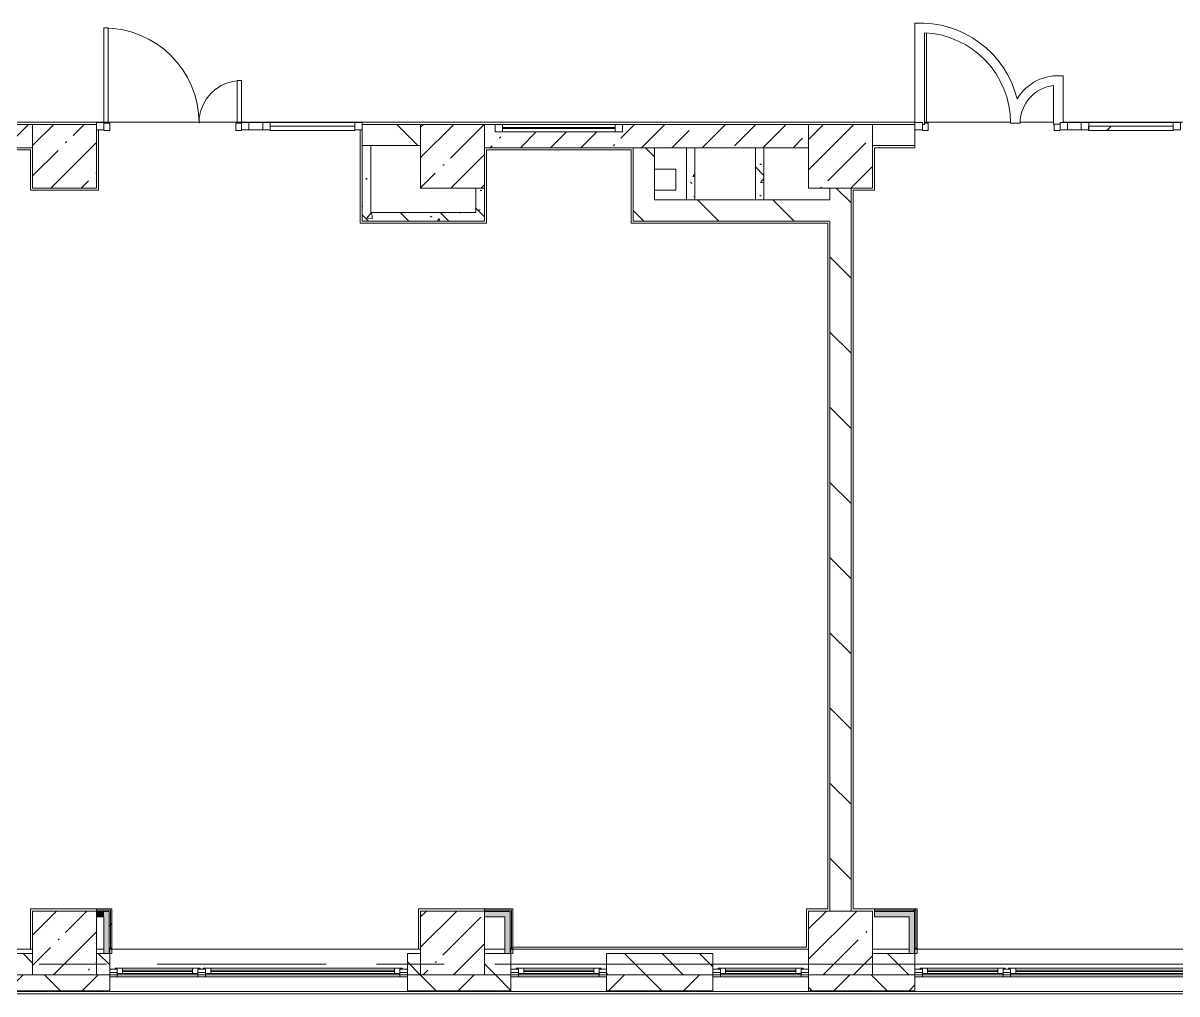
# Model space of a CAD drawing. Header units: millimetres. Extents: x 81711 to 274967, y -8553 to 29000.
# Drawn here: x 169777 to 180632, y -280 to 8853 of the extents above; entities that cross this region are included whole.
import ezdxf

# ---------------------------------------------------------------- set-up
doc = ezdxf.new("R2010")
doc.units = ezdxf.units.MM
doc.linetypes.add('Осевая', pattern=[3175, 635, -476.25, 1587.5, -476.25])
for name, color, linetype, lineweight, true_color in [('A-DETL-GENF-2', 7, 'Continuous', 5, 0xaaaaaa), ('A-DOOR-6', 7, 'Continuous', 5, 0xaaaaaa), ('A-FLOR-2', 7, 'Continuous', 5, 0xaaaaaa), ('I-WALL-25', 7, 'Continuous', 5, 0xe7e7e7), ('I-WALL-26', 7, 'Continuous', 9, 0xe7e7e7), ('I-WALL-29', 7, 'Continuous', 5, 0x787878)]:
    doc.layers.add(name, color=color, linetype=linetype, lineweight=lineweight, true_color=true_color)
for name, color, linetype, lineweight in [('A-GLAZ-3', 7, 'Continuous', 5), ('A-GLAZ-CURT-2', 7, 'Continuous', 5), ('A-GLAZ-CWMG-2', 7, 'Continuous', 5), ('A-WALL', 7, 'Continuous', 9), ('A-WALL-10', 7, 'Continuous', 5), ('I-WALL-27', 7, 'Continuous', 5), ('S-COLS-1', 7, 'Continuous', 5), ('Оси', 7, 'Continuous', 9), ('Оси-2', 7, 'Осевая', 9)]:
    doc.layers.add(name, color=color, linetype=linetype, lineweight=lineweight)
pattern_1 = [(135, (147956.67, 0), (-353.5534, -353.5534), [])]
pattern_2 = [(135, (147956.67, 0), (-176.7767, -176.7767), [])]
pattern_3 = [(135, (147956.67, 0), (-377.171, -377.171), [533.4, -88.9, 17.78, -88.9]), (135, (147956.67, 376.94), (-377.171, -377.171), []), (50, (147956.67, 0), (637.645, -55.787), [66.675, -733.425]), (355, (147956.7, 0), (-123.35, 668.699), [53.34, -586.74]), (100.451, (148009.8, -4.65), (514.299, 612.908), [56.665, -623.315]), (46.184, (147956.7, 177.8), (948.776, -147.15), [100.012, -1100.137]), (96.636, (148035.7, 165.5), (830.91, 865.997), [84.998, -934.973]), (351.184, (147956.7, 177.8), (830.918, 865.988), [80.01, -880.11]), (21, (148045.57, 133.35), (530.651, -357.928), [66.675, -733.425]), (326, (148045.6, 133.35), (216.308, 644.658), [53.34, -586.74]), (71.451, (148089.8, 103.5), (746.96, 286.724), [56.665, -623.315]), (37.5, (147956.67, 0), (10.8105, 295.9426), [16.764, -562.864, 16.764, -578.866, -588.962]), (37.5, (147956.67, 0), (10.8105, 295.9426), [-1175.258, 16.764, -572.198]), (7.5, (147956.67, 0), (233.869, 350.6318), [16.764, -322.834, 16.764, -549.529, -224.472]), (7.5, (147956.67, 0), (233.869, 350.6318), [-905.891, 16.764, -207.708]), (327.5, (147758.43, 0), (474.5678, -20.0513), [16.764, -205.486, 16.764, -676.656, -920.115]), (327.5, (147758.43, 0), (474.5678, -20.0513), [-915.67, 16.764, -903.351]), (317.5, (147669.53, 0), (518.452, 88.9934), [16.764, -272.161, 16.764, -443.738, -653.415]), (317.5, (147669.53, 0), (518.452, 88.9934), [-749.427, 16.764, -636.651])]
pattern_4 = [(45, (147956.67, 0), (-285.123, 285.123), []), (45, (148241.8, 0), (-285.123, 285.123), [504.031, -100.806, 16.764, -84.042])]
pattern_5 = [(45, (147956.7, 0), (-530.33, 530.33), []), (135, (147956.7, 0), (-530.33, -530.33), [])]

# ---------------------------------------------------------------- blocks, each defined once
blk = doc.blocks.new('BSC_Колонна _Прямоугольная - 600х600-23286269-1_5_3_птичка')
at = {"layer": 'S-COLS-1'}
h = blk.add_hatch(dxfattribs=at)
h.set_pattern_fill('FP_75', color=256, style=0, pattern_type=2)
h.set_pattern_definition([(45, (-29509.74, -7600), (-285.123, 285.123), []), (45, (-29224.6, -7600), (-285.123, 285.123), [504.031, -100.806, 16.764, -84.042])])
h.paths.add_polyline_path([(300, -300), (300, 300), (-300, 300), (-300, -300), (119, -300)])
for p, q in [((300, 300), (-300, 300)), ((-300, 300), (-300, -300)), ((300, -300), (300, 300)), ((-300, -300), (300, -300))]:
    blk.add_line(p, q, dxfattribs=at)
blk = doc.blocks.new('BSC_Колонна _Прямоугольная - 600х600-V70-1_5_3_птичка')
at = {"layer": 'S-COLS-1'}
h = blk.add_hatch(dxfattribs=at)
h.set_pattern_fill('FP_81', color=256, style=0, pattern_type=2)
h.set_pattern_definition([(45, (-25860, -200), (-285.123, 285.123), []), (45, (-25574.88, -200), (-285.123, 285.123), [504.031, -100.806, 16.764, -84.042])])
h.paths.add_polyline_path([(300, -300), (300, 300), (-300, 300), (-300, -300), (-1, -300)])
for p, q in [((300, 300), (-300, 300)), ((-300, 300), (-300, -300)), ((300, -300), (300, 300)), ((-300, -300), (300, -300))]:
    blk.add_line(p, q, dxfattribs=at)
blk = doc.blocks.new('BSC_Колонна _Прямоугольная - 600х600-V71-1_5_3_птичка')
at = {"layer": 'S-COLS-1'}
h = blk.add_hatch(dxfattribs=at)
h.set_pattern_fill('FP_82', color=256, style=0, pattern_type=2)
h.set_pattern_definition([(45, (-29509.74, -200), (-285.123, 285.123), []), (45, (-29224.6, -200), (-285.123, 285.123), [504.031, -100.806, 16.764, -84.042])])
h.paths.add_polyline_path([(300, -300), (300, 300), (-300, 300), (-300, -300), (68, -300)])
for p, q in [((300, 300), (-300, 300)), ((-300, 300), (-300, -300)), ((300, -300), (300, 300)), ((-300, -300), (300, -300))]:
    blk.add_line(p, q, dxfattribs=at)
blk = doc.blocks.new('BSC_Колонна _Прямоугольная - 600х600-V83-1_5_3_птичка')
at = {"layer": 'S-COLS-1'}
h = blk.add_hatch(dxfattribs=at)
h.set_pattern_fill('FP_98', color=256, style=0, pattern_type=2)
h.set_pattern_definition([(45, (-25860, -7600), (-285.123, 285.123), []), (45, (-25574.88, -7600), (-285.123, 285.123), [504.031, -100.806, 16.764, -84.042])])
h.paths.add_polyline_path([(-111, -300), (300, -300), (300, 300), (-300, 300), (-300, -300)])
for p, q in [((300, 300), (-300, 300)), ((-300, 300), (-300, -300)), ((300, -300), (300, 300)), ((-300, -300), (300, -300))]:
    blk.add_line(p, q, dxfattribs=at)
blk = doc.blocks.new('120_Окно_СКБ_2Ст - 120_Окно_СКБ_2Ст 2800х2500_створка_-22445922-1_5_3_птичка')
at = {"layer": 'A-GLAZ-3'}
for p, q in [((-1400, -127), (-1400, -57)), ((-1400, -57), (-1330, -57)), ((1400, -57), (-1400, -57)), ((-1330, -57), (-1330, -127)), ((500, -87), (-1330, -87)), ((-1330, -87), (-1330, -127)), ((-1280, -137), (-1280, -87)), ((-1280, -107), (450, -107)), ((450, -137), (450, -87)), ((500, -127), (500, -57)), ((500, -57), (570, -57)), ((500, -127), (500, -87)), ((570, -57), (570, -127)), ((1330, -87), (570, -87)), ((570, -87), (570, -127)), ((620, -137), (620, -87)), ((620, -107), (1280, -107)), ((1280, -137), (1280, -87)), ((1330, -127), (1330, -57)), ((1330, -57), (1400, -57)), ((1330, -127), (1330, -87)), ((1400, -57), (1400, -127)), ((-1330, -127), (-1400, -127)), ((-1400, -127), (-1350, -127)), ((-1330, -127), (-1350, -127)), ((-1350, -127), (-1350, -137)), ((-1350, -137), (520, -137)), ((520, -137), (-1350, -137)), ((450, -117), (-1280, -117)), ((570, -127), (500, -127)), ((520, -127), (500, -127)), ((520, -127), (550, -127)), ((520, -137), (520, -127)), ((570, -127), (550, -127)), ((550, -127), (550, -137)), ((550, -137), (1350, -137)), ((1350, -137), (550, -137)), ((1280, -117), (620, -117)), ((1400, -127), (1330, -127)), ((1350, -127), (1330, -127)), ((1350, -127), (1400, -127)), ((1350, -137), (1350, -127))]:
    blk.add_line(p, q, dxfattribs=at)
blk = doc.blocks.new('120_Окно_СКБ_1Ст - 120_Окно_СКБ_1Ст 900х2500_h_-V180-1_5_3_птичка')
at = {"layer": 'A-GLAZ-3'}
for p, q in [((-450, -127), (-450, -57)), ((-450, -57), (-380, -57)), ((450, -57), (-450, -57)), ((-380, -57), (-380, -127)), ((380, -87), (-380, -87)), ((-380, -87), (-380, -127)), ((-330, -137), (-330, -87)), ((-330, -107), (330, -107)), ((330, -137), (330, -87)), ((380, -127), (380, -57)), ((380, -57), (450, -57)), ((380, -127), (380, -87)), ((450, -57), (450, -127)), ((-380, -127), (-450, -127)), ((-450, -127), (-400, -127)), ((-380, -127), (-400, -127)), ((-400, -127), (-400, -137)), ((-400, -137), (400, -137)), ((400, -137), (-400, -137)), ((330, -117), (-330, -117)), ((450, -127), (380, -127)), ((400, -127), (380, -127)), ((400, -127), (450, -127)), ((400, -137), (400, -127))]:
    blk.add_line(p, q, dxfattribs=at)
blk = doc.blocks.new('BSC_Колонна _Прямоугольная - 600х600-V182-1_5_3_птичка')
at = {"layer": 'S-COLS-1'}
h = blk.add_hatch(dxfattribs=at)
h.set_pattern_fill('FP_170', color=256, style=0, pattern_type=2)
h.set_pattern_definition([(45, (-22210, -7600), (-285.123, 285.123), []), (45, (-21924.88, -7600), (-285.123, 285.123), [504.031, -100.806, 16.764, -84.042])])
h.paths.add_polyline_path([(300, -300), (300, 300), (-300, 300), (-300, -300)])
for p, q in [((300, 300), (-300, 300)), ((-300, 300), (-300, -300)), ((300, -300), (300, 300)), ((-300, -300), (300, -300))]:
    blk.add_line(p, q, dxfattribs=at)
blk = doc.blocks.new('BSC_Колонна _Прямоугольная - 600х600-V183-1_5_3_птичка')
at = {"layer": 'S-COLS-1'}
h = blk.add_hatch(dxfattribs=at)
h.set_pattern_fill('FP_171', color=256, style=0, pattern_type=2)
h.set_pattern_definition([(45, (-22210, -200), (-285.123, 285.123), []), (45, (-21924.88, -200), (-285.123, 285.123), [504.031, -100.806, 16.764, -84.042])])
h.paths.add_polyline_path([(300, -300), (300, 300), (-300, 300), (-300, -300), (-70, -300)])
for p, q in [((300, 300), (-300, 300)), ((-300, 300), (-300, -300)), ((300, -300), (300, 300)), ((-300, -300), (300, -300))]:
    blk.add_line(p, q, dxfattribs=at)
blk = doc.blocks.new('Прямоугольный импост - 50 x 70 мм-31700031-1_5_3_птичка')
at = {"layer": 'A-GLAZ-CWMG-2'}
for p, q in [((-70, 35), (0, 35)), ((-70, -35), (-70, 35)), ((0, 35), (0, -35)), ((0, -35), (-70, -35))]:
    blk.add_line(p, q, dxfattribs=at)
blk = doc.blocks.new('Дверь_Витражная_остекление_ - ДВН_ДАО_Главный вход_1200 в свету-31742133-1_5_3_птичка')
at = {"layer": 'A-DETL-GENF-2'}
for p, q in [((-607.5, 925), (-647.5, 925)), ((-647.5, 925), (-647.5, 35)), ((-607.5, 30), (-607.5, 925)), ((647.5, 430), (607.5, 430)), ((607.5, 430), (607.5, 30)), ((647.5, 35), (647.5, 430)), ((-647.5, 30), (-607.5, 30)), ((-592.5, 30), (-647.5, 30)), ((-592.5, -40), (-592.5, 30)), ((592.5, -40), (592.5, 30)), ((592.5, 30), (647.5, 30)), ((607.5, 30), (647.5, 30)), ((-647.5, -40), (-592.5, -40)), ((647.5, -40), (592.5, -40))]:
    blk.add_line(p, q, dxfattribs=at)
at = {"layer": 'A-DOOR-6'}
for p, q in [((-647.5, 925), (-647.5, 35)), ((647.5, 430), (647.5, 35))]:
    blk.add_line(p, q, dxfattribs=at)
for centre, radius, start, end in [((-647.5, 30), 895, 360, 90), ((647.5, 30), 400, 90, 180)]:
    blk.add_arc(centre, radius, start, end, dxfattribs=at)
blk = doc.blocks.new('Системная панель - Стемалит - 40мм-31720939-1_5_3_птичка')
at = {"layer": 'A-GLAZ-CURT-2'}
for p, q in [((65, 35), (-65, 35)), ((-65, 35), (-65, -35)), ((65, -35), (65, 35)), ((-65, -35), (65, -35))]:
    blk.add_line(p, q, dxfattribs=at)
blk = doc.blocks.new('Прямоугольный импост - 50 x 70 мм-31687886-1_5_3_птичка')
at = {"layer": 'A-GLAZ-CWMG-2'}
for p, q in [((-35, 35), (35, 35)), ((-35, -35), (-35, 35)), ((35, 35), (35, -35)), ((35, -35), (-35, -35))]:
    blk.add_line(p, q, dxfattribs=at)
blk = doc.blocks.new('Прямоугольный импост - 50 x 70 мм-31701779-1_5_3_птичка')
at = {"layer": 'A-GLAZ-CWMG-2'}
for p, q in [((0, 35), (-70, 35)), ((-70, 35), (-70, -35)), ((-70, -35), (0, -35)), ((0, -35), (0, -17))]:
    blk.add_line(p, q, dxfattribs=at)
blk = doc.blocks.new('Системная панель - Стекло - 40мм-31720953-1_5_3_птичка')
at = {"layer": 'A-GLAZ-CURT-2'}
for p, q in [((397.5, 0), (-397.5, 0)), ((-397.5, 0), (-397.5, -40)), ((397.5, -40), (397.5, 0)), ((-397.5, -40), (397.5, -40))]:
    blk.add_line(p, q, dxfattribs=at)
blk = doc.blocks.new('Прямоугольный импост - 50 x 70 мм-31702100-1_5_3_птичка')
at = {"layer": 'A-GLAZ-CWMG-2'}
for p, q in [((-35, 35), (35, 35)), ((-35, -35), (-35, 35)), ((35, 35), (35, -35)), ((35, -35), (-35, -35))]:
    blk.add_line(p, q, dxfattribs=at)
blk = doc.blocks.new('Прямоугольный импост - 50 x 70 мм-31720914-1_5_3_птичка')
at = {"layer": 'A-GLAZ-CWMG-2'}
blk.add_line((24940, 7918), (24145, 7918), dxfattribs=at)
blk = doc.blocks.new('Дверь_Витражная_остекление_ - ДВН_ДАО_Главный вход_1200 в свету-V215-1_5_3_птичка')
at = {"layer": 'A-DETL-GENF-2'}
for p, q in [((-607, 30), (-607, 877)), ((-627, 30), (-607, 30)), ((-592, 30), (-627, 30)), ((-592, -40), (-592, 30)), ((592, -40), (592, 20)), ((-647, -40), (-592, -40)), ((647, -40), (592, -40))]:
    blk.add_line(p, q, dxfattribs=at)
blk = doc.blocks.new('Прямоугольный импост - 50 x 70 мм-V216-1_5_3_птичка')
at = {"layer": 'A-GLAZ-CWMG-2'}
for p, q in [((0, 35), (-70, 35)), ((-70, 35), (-70, -35)), ((0, -35), (0, 35)), ((-70, -35), (0, -35))]:
    blk.add_line(p, q, dxfattribs=at)
blk = doc.blocks.new('Системная панель - Стекло - 40мм-V217-1_5_3_птичка')
at = {"layer": 'A-GLAZ-CURT-2'}
h = blk.add_hatch(dxfattribs=at)
h.set_pattern_fill('FP_193', color=256, style=0, pattern_type=2)
h.set_pattern_definition([(45, (-32742.5, -7383), (-1414.21, 1414.21), [1000, -3000]), (45, (-33742.5, -7883), (-1414.21, 1414.21), [3000, -1000]), (45, (-31742.5, -8383), (-1414.21, 1414.21), [1000, -3000])])
h.paths.add_polyline_path([(-335, -40), (398, -35), (398, 0), (-398, 0), (-398, -40)])
for p, q in [((398, 0), (-398, 0)), ((-398, 0), (-398, -40)), ((398, -40), (398, 0)), ((-398, -40), (398, -40))]:
    blk.add_line(p, q, dxfattribs=at)
blk = doc.blocks.new('120_Окно_СКБ_1Ст - 120_Окно_СКБ_1Ст 400х1200 EI30-24228621-1_5_3_птичка')
at = {"layer": 'A-GLAZ-3'}
for p, q in [((-600, 40), (-600, 110)), ((-600, 110), (-530, 110)), ((600, 110), (-600, 110)), ((-530, 110), (-530, 40)), ((530, 40), (530, 110)), ((530, 110), (600, 110)), ((600, 110), (600, 40)), ((-530, 40), (-600, 40)), ((-600, 40), (600, 40)), ((530, 80), (-530, 80)), ((530, 70), (-530, 70)), ((600, 40), (530, 40))]:
    blk.add_line(p, q, dxfattribs=at)

msp = doc.modelspace()

# ---------------------------------------------------------------- hatches: boundary and pattern name
at = {"layer": 'A-WALL-10'}
h = msp.add_hatch(dxfattribs=at)
h.set_pattern_fill('FP_105', color=256, style=0, pattern_type=2)
h.set_pattern_definition(pattern_2)
h.paths.add_polyline_path([(154786.7, -100), (155616.7, -100), (155616.7, 100), (154786.7, 100), (154786.7, -80)])
h.paths.add_polyline_path([(169866.7, -100), (169866.7, 100), (169566.7, 100), (169566.7, -100)])
h.paths.add_polyline_path([(175266.7, -100), (176266.4, -100), (176266.4, 100), (175266.7, 100), (175266.7, -80)])
h.paths.add_polyline_path([(157866.7, -100), (157866.7, 100), (157116.4, 100), (157116.4, -100)])
h.paths.add_polyline_path([(160116.7, -100), (160116.7, 100), (159966.7, 100), (159966.7, -100)])
h.paths.add_polyline_path([(162816.7, -100), (163566.7, -100), (163566.7, 100), (162816.7, 100), (162816.7, -80)])
h.paths.add_polyline_path([(170591.7, -100), (170591.7, 100), (170466.7, 100), (170466.7, -100)])
h.paths.add_polyline_path([(174366.7, -100), (174366.7, 100), (174116.7, 100), (174116.7, -100)])
h.paths.add_polyline_path([(164466.7, -100), (164616.7, -94.4), (164616.7, 100), (164466.7, 100), (164466.7, -80)])
h.paths.add_polyline_path([(168446.7, -100), (168666.7, -100), (168666.7, 100), (167316.7, 100), (167316.7, -100)])
h.paths.add_polyline_path([(173391.7, -100), (173516.7, -100), (173516.7, 100), (173391.7, 100), (173391.7, -80)])
h = msp.add_hatch(dxfattribs=at)
h.set_pattern_fill('FP_105', color=256, style=0, pattern_type=2)
h.set_pattern_definition(pattern_2)
h.paths.add_polyline_path([(177766.4, -100), (178166.7, -100), (178166.7, 100), (177766.4, 100), (177766.4, -80)])
h = msp.add_hatch(dxfattribs=at)
h.set_pattern_fill('FP_94', color=256, style=0, pattern_type=2)
h.set_pattern_definition([(45, (147956.67, 0), (-353.5534, 353.5534), []), (135, (147956.67, 0), (-353.5534, -353.5534), [])])
h.paths.add_polyline_path([(223650.5, -250), (223656.7, -250), (223656.7, -100), (221936.7, -100), (221936.7, -250), (223648.7, -250)])
h.paths.add_polyline_path([(215652.4, -250), (218616.7, -250), (218616.7, -100), (215016.7, -100), (215016.7, -250)])
h.paths.add_polyline_path([(220192.7, -250), (220236.7, -250), (220236.7, -100), (219516.7, -101.8), (219516.7, -250), (220036.7, -250)])
h.paths.add_polyline_path([(213793, -250), (214116.7, -250), (214116.7, -100), (213116.7, -100), (213116.7, -250)])
h.paths.add_polyline_path([(208866.7, -250), (209566.7, -250), (209566.7, -100), (208866.7, -100), (208866.7, -128.3)])
h.paths.add_polyline_path([(207966.7, -250), (207966.7, -100), (207216.7, -100), (207216.7, -250)])
h.paths.add_polyline_path([(211666.7, -250), (212216.7, -250), (212216.7, -100), (211666.7, -100), (211666.7, -121.3)])
h.paths.add_polyline_path([(204495.9, -250), (205116.7, -250), (205116.7, -100), (204366.7, -100), (204366.7, -250)])
h.paths.add_polyline_path([(190694.2, -250), (192266.7, -250), (192266.7, -100), (190694.2, -100), (190694.2, -173.5)])
h.paths.add_polyline_path([(195366.7, -250), (196116.7, -250), (196116.7, -100), (195366.7, -100), (195366.7, -161.8)])
h.paths.add_polyline_path([(197016.7, -250), (197728.2, -250), (197728.2, -100), (197016.7, -100), (197016.7, -157.7)])
h.paths.add_polyline_path([(201266.7, -250), (201266.7, -100), (199828.2, -100), (199828.2, -250), (200777.1, -250)])
h.paths.add_polyline_path([(185046.7, -250), (185046.7, -100), (183926.7, -100), (183926.7, -250), (184972.2, -250)])
h.paths.add_polyline_path([(186996.7, -250), (186996.7, -100), (185946.7, -100), (185946.7, -250), (186831.6, -250)])
h.paths.add_polyline_path([(187896.7, -250), (188594.2, -250), (188594.2, -100), (187896.7, -100), (187896.7, -180.4)])
h.paths.add_polyline_path([(181826.7, -250), (181826.7, -100), (180966.7, -100), (180966.7, -250)])
h.paths.add_polyline_path([(178166.7, -250), (178166.7, -100), (177166.4, -100), (177166.4, -250), (177534.6, -250)])
h.paths.add_polyline_path([(175266.7, -250), (176266.4, -250), (176266.4, -100), (175266.7, -100), (175266.7, -211.8)])
h.paths.add_polyline_path([(174366.7, -250), (174366.7, -100), (173391.7, -100), (173391.7, -250), (173815.7, -250)])
h.paths.add_polyline_path([(163566.7, -250), (163566.7, -100), (162816.7, -100), (162816.7, -250)])
h.paths.add_polyline_path([(164466.7, -250), (165216.7, -250), (165216.7, -100), (164466.7, -100), (164466.7, -238.7)])
h.paths.add_polyline_path([(167316.7, -250), (168666.7, -250), (168666.7, -100), (167316.7, -100), (167316.7, -231.6)])
h.paths.add_polyline_path([(170096.9, -250), (170591.7, -250), (170591.7, -100), (169566.7, -100), (169566.7, -250)])
h.paths.add_polyline_path([(157866.7, -250), (157866.7, -100), (157116.4, -100), (157116.4, -250)])
h.paths.add_polyline_path([(156216.4, -250), (156216.4, -100), (154786.7, -100), (154786.7, -250), (156151.4, -250)])
h.paths.add_polyline_path([(147696.7, -250), (151686.7, -250), (151686.7, -100), (147696.7, -100), (147696.7, -210)])
h.paths.add_polyline_path([(160716.7, -250), (160716.7, -100), (159966.7, -100), (159966.7, -250)])
at = {"layer": 'I-WALL-25'}
for points in [[(170486.7, 445), (170536.7, 445), (170536.7, 495), (170466.7, 495), (170466.7, 445)], [(174136.7, 445), (174310.2, 445), (174310.2, 495), (174116.7, 495), (174116.7, 445)], [(178111.7, 445), (178111.7, 495), (177786.4, 495), (177786.4, 445)]]:
    msp.add_hatch(color=256, dxfattribs=at).paths.add_polyline_path(points)
at = {"layer": 'I-WALL-26'}
for points in [[(170586.7, 100), (170586.7, 495), (170536.7, 495), (170536.7, 100)], [(174360.2, 100), (174360.2, 495), (174310.2, 495), (174310.2, 100)], [(178111.7, 100), (178161.7, 100), (178161.7, 495), (178111.7, 495), (178111.7, 115.8)]]:
    msp.add_hatch(color=256, dxfattribs=at).paths.add_polyline_path(points)
at = {"layer": 'I-WALL-27'}
h = msp.add_hatch(dxfattribs=at)
h.set_pattern_fill('FP_74', color=256, style=0, pattern_type=2)
h.set_pattern_definition(pattern_4)
h.paths.add_polyline_path([(167307.8, 7680), (169866.7, 7680), (169866.7, 7900), (166441.7, 7900), (166441.7, 7680), (166471.7, 7680)])
h.paths.add_polyline_path([(165236.7, 7680), (165491.7, 7680), (165491.7, 7900), (165216.7, 7900), (165216.7, 7680)])
h = msp.add_hatch(dxfattribs=at)
h.set_pattern_fill('FP_104', color=256, style=0, pattern_type=2)
h.set_pattern_definition(pattern_1)
h.paths.add_polyline_path([(173046.7, 7700), (173516.7, 7700), (173516.7, 7900), (172966.7, 7900), (172966.7, 7700)])
h = msp.add_hatch(dxfattribs=at)
h.set_pattern_fill('FP_74', color=256, style=0, pattern_type=2)
h.set_pattern_definition(pattern_4)
h.paths.add_polyline_path([(174116.7, 7680), (177166.4, 7680), (177166.4, 7900), (175416.7, 7898.6), (175416.7, 7830), (174216.7, 7830), (174216.7, 7900), (174116.7, 7900)])
h = msp.add_hatch(dxfattribs=at)
h.set_pattern_fill('FP_104', color=256, style=0, pattern_type=2)
h.set_pattern_definition(pattern_1)
h.paths.add_polyline_path([(177766.4, 7700), (178166.7, 7700), (178166.7, 7900), (177766.4, 7900), (177766.4, 7754.5)])
h.paths.add_polyline_path([(180948.1, 7700), (180966.7, 7700), (180966.7, 7900), (180666.7, 7900), (180666.7, 7700), (180948, 7700)])
h = msp.add_hatch(dxfattribs=at)
h.set_pattern_fill('FP_104', color=256, style=0, pattern_type=2)
h.set_pattern_definition(pattern_1)
h.paths.add_polyline_path([(175516.7, 7190), (175716.7, 7190), (175716.4, 7680), (175516.7, 7680), (175516.7, 7220.5)])
h = msp.add_hatch(dxfattribs=at)
h.set_pattern_fill('FP_104', color=256, style=0, pattern_type=2)
h.set_pattern_definition(pattern_1)
h.paths.add_polyline_path([(177534.6, 500), (177566.4, 500), (177566.4, 7300), (177366.4, 7300), (177366.4, 500)])
h = msp.add_hatch(dxfattribs=at)
h.set_pattern_fill('FP_104', color=256, style=0, pattern_type=2)
h.set_pattern_definition(pattern_1)
h.paths.add_polyline_path([(177346.4, 6990), (177366.4, 6990), (177366.4, 7190), (175516.7, 7190), (175516.7, 6990), (177146.4, 6990)])
h = msp.add_hatch(dxfattribs=at)
h.set_pattern_fill('FP_192', color=256, style=0, pattern_type=2)
h.set_pattern_definition(pattern_5)
h.paths.add_polyline_path([(170591.7, 100), (170591.7, 150), (170599.2, 150), (170599.2, 507.5), (170586.7, 507.5), (170586.7, 100)])
h = msp.add_hatch(dxfattribs=at)
h.set_pattern_fill('FP_192', color=256, style=0, pattern_type=2)
h.set_pattern_definition(pattern_5)
h.paths.add_polyline_path([(170611.7, 150), (170611.7, 520), (170599.2, 520), (170599.2, 150)])
h = msp.add_hatch(dxfattribs=at)
h.set_pattern_fill('FP_192', color=256, style=0, pattern_type=2)
h.set_pattern_definition(pattern_5)
h.paths.add_polyline_path([(174360.2, 100), (174366.7, 100), (174366.7, 150), (174372.7, 150), (174372.7, 507.5), (174360.2, 507.5), (174360.2, 120)])
h = msp.add_hatch(dxfattribs=at)
h.set_pattern_fill('FP_192', color=256, style=0, pattern_type=2)
h.set_pattern_definition(pattern_5)
h.paths.add_polyline_path([(178174.2, 507.5), (178174.2, 520), (177786.4, 520), (177786.4, 507.5), (178161.7, 507.5)])
h = msp.add_hatch(dxfattribs=at)
h.set_pattern_fill('FP_192', color=256, style=0, pattern_type=2)
h.set_pattern_definition(pattern_5)
h.paths.add_polyline_path([(178111.7, 495), (178161.7, 495), (178161.2, 507.5), (177786.4, 507.5), (177786.4, 495)])
h = msp.add_hatch(dxfattribs=at)
h.set_pattern_fill('FP_192', color=256, style=0, pattern_type=2)
h.set_pattern_definition(pattern_5)
h.paths.add_polyline_path([(178161.7, 100), (178166.7, 100), (178166.7, 150), (178174.2, 150), (178174.2, 507.5), (178161.7, 507.5), (178161.7, 114.6)])
h = msp.add_hatch(dxfattribs=at)
h.set_pattern_fill('FP_192', color=256, style=0, pattern_type=2)
h.set_pattern_definition(pattern_5)
h.paths.add_polyline_path([(178186.7, 150), (178186.7, 520), (178174.2, 520), (178174.2, 150)])
at = {"layer": 'I-WALL-29'}
h = msp.add_hatch(dxfattribs=at)
h.set_pattern_fill('FP_103', color=256, style=0, pattern_type=2)
h.set_pattern_definition(pattern_3)
h.paths.add_polyline_path([(172966.7, 7070), (173046.7, 7070), (173046.7, 7700), (172966.7, 7700), (172966.7, 7278.6)])
h = msp.add_hatch(dxfattribs=at)
h.set_pattern_fill('FP_103', color=256, style=0, pattern_type=2)
h.set_pattern_definition(pattern_3)
h.paths.add_polyline_path([(176051.7, 7190), (176096.7, 7190), (176096.7, 7680), (176016.7, 7680), (176016.7, 7190)])
h = msp.add_hatch(dxfattribs=at)
h.set_pattern_fill('FP_103', color=256, style=0, pattern_type=2)
h.set_pattern_definition(pattern_3)
h.paths.add_polyline_path([(176746.7, 7190), (176746.7, 7680), (176666.7, 7680), (176666.7, 7190)])
h = msp.add_hatch(dxfattribs=at)
h.set_pattern_fill('FP_103', color=256, style=0, pattern_type=2)
h.set_pattern_definition(pattern_3)
h.paths.add_polyline_path([(174036.7, 6990), (174116.7, 6990), (174116.7, 7300), (174036.7, 7296.7), (174036.7, 7070)])
h = msp.add_hatch(dxfattribs=at)
h.set_pattern_fill('FP_103', color=256, style=0, pattern_type=2)
h.set_pattern_definition(pattern_3)
h.paths.add_polyline_path([(173496.7, 6990), (174036.7, 6990), (174036.7, 7070), (172966.7, 7070), (172966.7, 6990)])

# ---------------------------------------------------------------- linework, layer by layer
at = {"layer": 'A-FLOR-2'}
for p, q in [((178166.7, 8851.7), (178166.7, 7918)), ((178256.7, 7900), (178256.7, 8762.1)), ((179471.7, 8265.7), (179471.7, 7903)), ((179561.7, 7918), (179561.7, 8355.2)), ((168166.9, 7920), (178166.7, 7920)), ((170486.7, 7848), (170486.7, 7280)), ((172946.7, 6971), (172946.7, 7848)), ((178236.7, 7900), (178256.7, 7900)), ((179066.3, 7920), (178256.7, 7920)), ((179066.7, 7913), (179156.7, 7913)), ((179471.7, 7920), (179157.3, 7920)), ((179471.7, 7903), (179531.7, 7903)), ((179561.7, 7920), (186451.7, 7920)), ((169846.7, 7660), (168686.7, 7660)), ((169846.7, 7280), (169846.7, 7660)), ((175496.7, 7660), (174136.7, 7660)), ((174136.7, 7660), (174136.7, 6971)), ((175496.7, 6970), (175496.7, 7660)), ((178166.7, 7680), (177786.4, 7680)), ((177786.4, 7680), (177786.4, 7280)), ((178166.7, 7700), (178166.7, 7680)), ((175716.7, 7480), (175916.4, 7480)), ((175916.4, 7480), (175916.4, 7280)), ((170486.7, 7280), (169846.7, 7280)), ((175916.4, 7280), (175716.7, 7280)), ((177585.4, 7280), (177585.4, 520)), ((177786.4, 7280), (177585.4, 7280)), ((174136.7, 6971), (172946.7, 6971)), ((177346.4, 6970), (175496.7, 6970)), ((177346.4, 520), (177346.4, 6970)), ((169846.7, 140), (169846.7, 520)), ((169846.7, 520), (170466.7, 520)), ((173496.7, 140), (173496.7, 520)), ((173496.7, 520), (174116.7, 520)), ((177146.4, 160), (177146.4, 520)), ((177146.4, 520), (177346.4, 520)), ((177585.4, 520), (177786.4, 520)), ((174385.2, 160), (177146.4, 160))]:
    msp.add_line(p, q, dxfattribs=at)
for centre, radius, start, end in [((178216.7, 7913), 940, 13.96903, 93.04909), ((178216.7, 7913), 850, 360, 87.30273), ((179511.7, 7913), 445, 83.54865, 149.34163), ((179511.7, 7913), 355, 96.4696, 180)]:
    msp.add_arc(centre, radius, start, end, dxfattribs=at)
at = {"layer": 'A-WALL'}
for p, q in [((173046.7, 7700), (172966.7, 7700)), ((175716.7, 7680), (175516.7, 7680)), ((176096.7, 7680), (176016.7, 7680)), ((176746.7, 7680), (176666.7, 7680)), ((176016.7, 7190), (176096.7, 7190)), ((176666.7, 7190), (176746.7, 7190)), ((170599.2, 507.5), (170466.7, 507.5)), ((170586.7, 495), (170466.7, 495)), ((170586.7, 100), (170586.7, 495)), ((170599.2, 150), (170599.2, 507.5)), ((174372.7, 507.5), (174116.7, 507.5)), ((174360.2, 495), (174116.7, 495)), ((174360.2, 100), (174360.2, 495)), ((174372.7, 150), (174372.7, 507.5)), ((178174.2, 507.5), (177786.4, 507.5)), ((178161.7, 495), (177786.4, 495)), ((178161.7, 100), (178161.7, 495)), ((178174.2, 150), (178174.2, 507.5)), ((169866.7, -100), (169566.7, -100)), ((170591.7, -100), (170466.7, -100)), ((173516.7, -100), (173391.7, -100)), ((174366.7, -100), (174116.7, -100)), ((176266.4, -100), (175266.7, -100)), ((178166.7, -100), (177766.4, -100)), ((169566.7, -250), (170591.7, -250)), ((169566.7, -253), (170591.7, -253)), ((173391.7, -250), (174366.7, -250)), ((173391.7, -253), (174366.7, -253)), ((175266.7, -250), (176266.4, -250)), ((175266.7, -253), (176266.4, -253)), ((177166.4, -250), (178166.7, -250)), ((177166.4, -253), (178166.7, -253))]:
    msp.add_line(p, q, dxfattribs=at)
at = {"layer": 'A-WALL-10'}
for p, q in [((169866.7, 100), (169566.7, 100)), ((170536.7, 100), (170466.7, 100)), ((170591.7, -258), (170591.7, 100)), ((173516.7, 100), (173391.7, 100)), ((173391.7, 100), (173391.7, -258)), ((174310.2, 100), (174116.7, 100)), ((174366.7, -258), (174366.7, 100)), ((176266.4, 100), (175266.7, 100)), ((175266.7, 100), (175266.7, -258)), ((176266.4, -258), (176266.4, 100)), ((178111.7, 100), (177766.4, 100)), ((178166.7, -258), (178166.7, 100)), ((170591.7, -100), (173391.7, -100)), ((174366.7, -100), (175266.7, -100)), ((176266.4, -100), (177166.4, -100)), ((177166.4, -100), (177166.4, -258)), ((178166.7, -100), (180966.7, -100)), ((220236.7, -280), (147666.7, -280)), ((160716.7, -258), (174366.7, -258)), ((174366.7, -258), (197728.2, -258))]:
    msp.add_line(p, q, dxfattribs=at)
at = {"layer": 'I-WALL-27'}
for p, q in [((169866.7, 7900), (166471.7, 7900)), ((173516.7, 7900), (172966.7, 7900)), ((172966.7, 7900), (172966.7, 6990)), ((174216.7, 7900), (174116.7, 7900)), ((177166.4, 7900), (175416.7, 7900)), ((178166.7, 7900), (177766.4, 7900)), ((178166.7, 7700), (178166.7, 7900)), ((168666.7, 7680), (169866.7, 7680)), ((173046.7, 7700), (173516.7, 7700)), ((173046.7, 7070), (173046.7, 7700)), ((174116.7, 7680), (175516.7, 7680)), ((175516.7, 7680), (175516.7, 6990)), ((175716.7, 7680), (176016.7, 7680)), ((175716.7, 7190), (175716.7, 7680)), ((176016.7, 7680), (176016.7, 7190)), ((176096.7, 7190), (176096.7, 7680)), ((176096.7, 7680), (176666.7, 7680)), ((176666.7, 7680), (176666.7, 7190)), ((176746.7, 7680), (177166.4, 7680)), ((176746.7, 7190), (176746.7, 7680)), ((177766.4, 7700), (178166.7, 7700)), ((174036.7, 7300), (174036.7, 7070)), ((174116.7, 6990), (174116.7, 7300)), ((177366.4, 7300), (177366.4, 7190)), ((177566.4, 500), (177566.4, 7300)), ((176016.7, 7190), (175716.7, 7190)), ((176666.7, 7190), (176096.7, 7190)), ((177366.4, 7190), (176746.7, 7190)), ((174036.7, 7070), (173046.7, 7070)), ((172966.7, 6990), (174116.7, 6990)), ((175516.7, 6990), (177366.4, 6990)), ((177366.4, 6990), (177366.4, 500)), ((170611.7, 520), (170466.7, 520)), ((170466.7, 520), (170466.7, 500)), ((170466.7, 445), (170536.7, 445)), ((170536.7, 445), (170536.7, 100)), ((170611.7, 100), (170611.7, 520)), ((174385.2, 520), (174116.7, 520)), ((174116.7, 520), (174116.7, 500)), ((174116.7, 445), (174310.2, 445)), ((174310.2, 445), (174310.2, 100)), ((174385.2, 100), (174385.2, 520)), ((178186.7, 520), (177786.4, 520)), ((177786.4, 520), (177786.4, 445)), ((177786.4, 445), (178111.7, 445)), ((178111.7, 445), (178111.7, 100)), ((178186.7, 100), (178186.7, 520)), ((168666.7, 140), (169866.7, 140)), ((170466.7, 140), (170536.7, 140)), ((170590.7, 140), (173516.7, 140)), ((170591.7, 100), (170591.7, 150)), ((170591.7, 150), (170611.7, 150)), ((174116.7, 140), (174310.2, 140)), ((174366.7, 100), (174366.7, 150)), ((174366.7, 150), (174385.2, 150)), ((174366.7, 140), (177166.4, 140)), ((177766.4, 140), (178111.7, 140)), ((178165.7, 140), (180966.7, 140)), ((178166.7, 100), (178166.7, 150)), ((178166.7, 150), (178186.7, 150)), ((170536.7, 100), (170611.7, 100)), ((174310.2, 100), (174385.2, 100)), ((178111.7, 100), (178186.7, 100)), ((170661.7, -80), (170591.7, -80)), ((171491.7, -80), (171421.7, -80)), ((173391.7, -80), (173321.7, -80)), ((174436.7, -80), (174366.7, -80)), ((175266.7, -80), (175196.7, -80)), ((176336.4, -80), (176266.4, -80)), ((177166.4, -80), (177096.4, -80)), ((178236.7, -80), (178166.7, -80)), ((179066.7, -80), (178996.7, -80))]:
    msp.add_line(p, q, dxfattribs=at)
at = {"layer": 'Оси'}
msp.add_line((174216.7, 0), (186716.7, 0), dxfattribs=at)
at = {"layer": 'Оси-2'}
msp.add_line((157227.9, 0), (174216.7, 0), dxfattribs=at)

# ---------------------------------------------------------------- block references
at = {"layer": 'A-DOOR-6'}
for name, p in [('Дверь_Витражная_остекление_ - ДВН_ДАО_Главный вход_1200 в свету-31742133-1_5_3_птичка', (171184.2, 7883)), ('Дверь_Витражная_остекление_ - ДВН_ДАО_Главный вход_1200 в свету-V215-1_5_3_птичка', (178884.2, 7883))]:
    msp.add_blockref(name, p, dxfattribs=at)
at = {"layer": 'A-GLAZ-3'}
msp.add_blockref('120_Окно_СКБ_1Ст - 120_Окно_СКБ_1Ст 400х1200 EI30-24228621-1_5_3_птичка', (174816.7, 7790), dxfattribs=at)
at = {"layer": 'A-GLAZ-3', "rotation": 180}
for name, p in [('120_Окно_СКБ_2Ст - 120_Окно_СКБ_2Ст 2800х2500_створка_-22445922-1_5_3_птичка', (171991.7, -175)), ('120_Окно_СКБ_1Ст - 120_Окно_СКБ_1Ст 900х2500_h_-V180-1_5_3_птичка', (174816.7, -175)), ('120_Окно_СКБ_1Ст - 120_Окно_СКБ_1Ст 900х2500_h_-V180-1_5_3_птичка', (176716.4, -175)), ('120_Окно_СКБ_2Ст - 120_Окно_СКБ_2Ст 2800х2500_створка_-22445922-1_5_3_птичка', (179566.7, -175))]:
    msp.add_blockref(name, p, dxfattribs=at)
at = {"layer": 'A-GLAZ-CURT-2'}
for name, p in [('Системная панель - Стемалит - 40мм-31720939-1_5_3_птичка', (171966.7, 7883)), ('Системная панель - Стекло - 40мм-31720953-1_5_3_птичка', (172499.2, 7883)), ('Системная панель - Стемалит - 40мм-31720939-1_5_3_птичка', (179666.7, 7883)), ('Системная панель - Стекло - 40мм-V217-1_5_3_птичка', (180199.2, 7883))]:
    msp.add_blockref(name, p, dxfattribs=at)
at = {"layer": 'A-GLAZ-CWMG-2', "rotation": 180}
for name, p in [('Прямоугольный импост - 50 x 70 мм-31701779-1_5_3_птичка', (170466.7, 7883)), ('Прямоугольный импост - 50 x 70 мм-V216-1_5_3_птичка', (178166.7, 7883))]:
    msp.add_blockref(name, p, dxfattribs=at)
at = {"layer": 'A-GLAZ-CWMG-2', "extrusion": (0, 0, -1), "rotation": 180}
for name, p in [('Прямоугольный импост - 50 x 70 мм-31687886-1_5_3_птичка', (-171866.7, 7883)), ('Прямоугольный импост - 50 x 70 мм-31702100-1_5_3_птичка', (-172066.7, 7883)), ('Прямоугольный импост - 50 x 70 мм-31700031-1_5_3_птичка', (-172966.7, 7883)), ('Прямоугольный импост - 50 x 70 мм-31687886-1_5_3_птичка', (-179566.7, 7883)), ('Прямоугольный импост - 50 x 70 мм-31702100-1_5_3_птичка', (-179766.7, 7883)), ('Прямоугольный импост - 50 x 70 мм-31700031-1_5_3_птичка', (-180666.7, 7883))]:
    msp.add_blockref(name, p, dxfattribs=at)
at = {"layer": 'A-GLAZ-CWMG-2'}
for p in [(147956.7, 0), (155656.7, 0)]:
    msp.add_blockref('Прямоугольный импост - 50 x 70 мм-31720914-1_5_3_птичка', p, dxfattribs=at)
at = {"layer": 'S-COLS-1'}
for name, p in [('BSC_Колонна _Прямоугольная - 600х600-V182-1_5_3_птичка', (170166.7, 7600)), ('BSC_Колонна _Прямоугольная - 600х600-V83-1_5_3_птичка', (173816.7, 7600)), ('BSC_Колонна _Прямоугольная - 600х600-23286269-1_5_3_птичка', (177466.4, 7600)), ('BSC_Колонна _Прямоугольная - 600х600-V183-1_5_3_птичка', (170166.7, 200)), ('BSC_Колонна _Прямоугольная - 600х600-V70-1_5_3_птичка', (173816.7, 200)), ('BSC_Колонна _Прямоугольная - 600х600-V71-1_5_3_птичка', (177466.4, 200))]:
    msp.add_blockref(name, p, dxfattribs=at)

doc.saveas('drawing.dxf')
